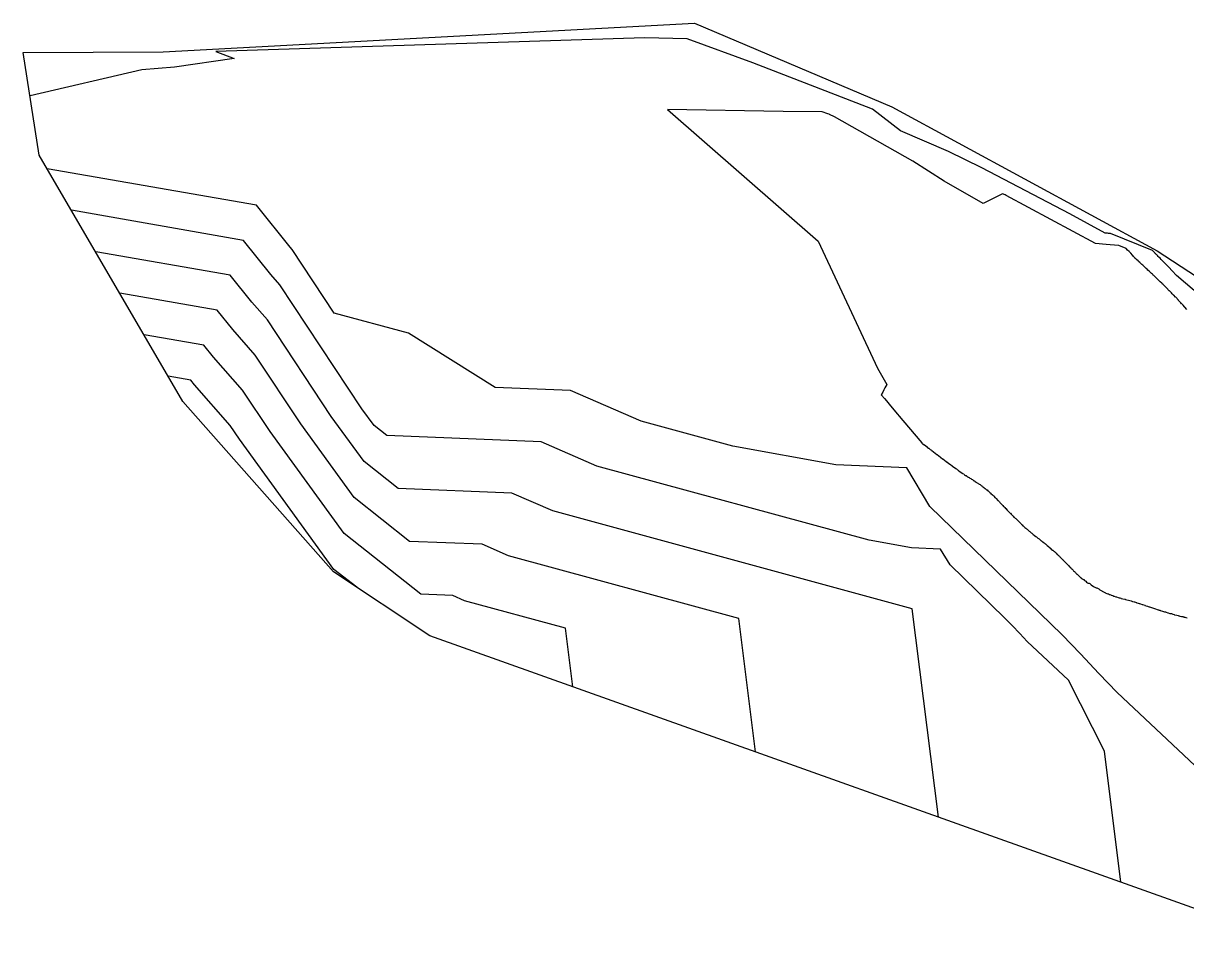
# Model space of a CAD drawing. Header units: metres. Extents: x 483462 to 484492, y 8428718 to 8429266.
# Drawn here: x 483461.8 to 483573, y 8429178.5 to 8429266.3 of the extents above; entities that cross this region are included whole.
import ezdxf

# ---------------------------------------------------------------- set-up
doc = ezdxf.new("R2010")
doc.units = ezdxf.units.M
for name, color, linetype in [('C-TINN-BNDY', 110, 'Continuous'), ('C-TOPO-MAJR', 9, 'Continuous'), ('C-TOPO-MINR', 8, 'Continuous')]:
    doc.layers.add(name, color=color, linetype=linetype)

msp = doc.modelspace()

# ---------------------------------------------------------------- linework, layer by layer
at = {"layer": 'C-TINN-BNDY', "color": 110, "linetype": 'Continuous', "lineweight": -3, "flags": 128}
msp.add_lwpolyline([(483582.71, 8429178.48), (483500.69, 8429207.72), (483491.47, 8429213.84), (483477.1, 8429230.13), (483463.37, 8429253.67), (483461.84, 8429263.47), (483475.22, 8429263.53), (483525.97, 8429266.27), (483544.82, 8429258.29), (483570.2, 8429244.51), (483595.87, 8429227.75)], dxfattribs=at)
at = {"layer": 'C-TOPO-MAJR', "color": 9, "linetype": 'Continuous', "lineweight": -3, "flags": 128}
for points, elevation in [([(483574.38, 8429240.15), (483572.04, 8429242.17), (483571.61, 8429242.62), (483571.29, 8429242.95), (483571.05, 8429243.2), (483570.85, 8429243.4), (483570.7, 8429243.56), (483570.57, 8429243.7), (483570.46, 8429243.81), (483570.36, 8429243.91), (483570.28, 8429243.99), (483570.21, 8429244.06), (483570.15, 8429244.13), (483570.1, 8429244.18), (483570.05, 8429244.23), (483570, 8429244.28), (483569.96, 8429244.32), (483569.93, 8429244.36), (483569.89, 8429244.39), (483569.86, 8429244.42), (483569.84, 8429244.45), (483569.81, 8429244.48), (483569.79, 8429244.5), (483569.77, 8429244.52), (483569.75, 8429244.55), (483565.72, 8429246.18), (483565.63, 8429246.19), (483565.53, 8429246.19), (483565.45, 8429246.2), (483565.37, 8429246.21), (483565.29, 8429246.22), (483565.22, 8429246.22), (483561.83, 8429248.05), (483553.45, 8429252.45), (483553.45, 8429252.45), (483550.24, 8429254), (483545.67, 8429255.98), (483543, 8429258.07), (483531.54, 8429262.49), (483525.28, 8429264.77), (483521.2, 8429264.88), (483480.24, 8429263.58), (483482, 8429262.91), (483476.3, 8429262.09), (483473.16, 8429261.81), (483462.49, 8429259.33)], 1210), ([(483573.78, 8429195.34), (483566.35, 8429202.29), (483564.61, 8429204.13), (483562.86, 8429205.99), (483561.12, 8429207.82), (483548.48, 8429220.09), (483546.26, 8429223.79), (483539.47, 8429224.08), (483529.63, 8429225.86), (483520.89, 8429228.24), (483514.14, 8429231.17), (483506.94, 8429231.46), (483498.66, 8429236.65), (483491.56, 8429238.57), (483487.55, 8429244.64), (483487.33, 8429244.88), (483484.12, 8429248.87), (483464.14, 8429252.36)], 1210), ([(483493.7, 8429212.36), (483491.53, 8429214.07), (483482.5, 8429226.51), (483481.62, 8429227.84), (483478.21, 8429231.72), (483477.86, 8429232.15), (483475.7, 8429232.53)], 1220)]:
    msp.add_lwpolyline(points, dxfattribs=dict(at, elevation=elevation))
at = {"layer": 'C-TOPO-MINR', "color": 8, "linetype": 'Continuous', "lineweight": -3, "flags": 128}
for points, elevation in [([(483573.01, 8429238.9), (483572.83, 8429239.12), (483572.79, 8429239.16), (483572.66, 8429239.32), (483572.63, 8429239.35), (483572.55, 8429239.44), (483572.52, 8429239.47), (483572.44, 8429239.56), (483572.41, 8429239.58), (483572.26, 8429239.75), (483572.24, 8429239.77), (483572.22, 8429239.79), (483571.96, 8429240.08), (483571.95, 8429240.09), (483571.77, 8429240.28), (483571.76, 8429240.28), (483571.66, 8429240.39), (483571.66, 8429240.39), (483571.63, 8429240.42), (483571.55, 8429240.5), (483571.55, 8429240.5), (483571.36, 8429240.69), (483571.35, 8429240.71), (483571.07, 8429240.99), (483571.04, 8429241.02), (483570.88, 8429241.18), (483570.79, 8429241.26), (483570.75, 8429241.3), (483570.67, 8429241.38), (483570.63, 8429241.43), (483570.48, 8429241.57), (483570.42, 8429241.63), (483570.2, 8429241.84), (483570.14, 8429241.9), (483570.01, 8429242.02), (483569.95, 8429242.08), (483569.88, 8429242.15), (483569.82, 8429242.2), (483569.77, 8429242.25), (483569.73, 8429242.29), (483569.65, 8429242.36), (483569.55, 8429242.45), (483569.47, 8429242.53), (483569.31, 8429242.68), (483569.22, 8429242.76), (483569.14, 8429242.84), (483569.05, 8429242.92), (483569.02, 8429242.95), (483568.99, 8429242.98), (483568.87, 8429243.09), (483568.81, 8429243.14), (483568.73, 8429243.23), (483568.6, 8429243.34), (483568.53, 8429243.41), (483568.42, 8429243.51), (483568.37, 8429243.55), (483568.26, 8429243.65), (483568.22, 8429243.69), (483568.19, 8429243.71), (483568.08, 8429243.8), (483568.07, 8429243.83), (483568.06, 8429243.84), (483568.05, 8429243.85), (483567.99, 8429243.91), (483567.98, 8429243.91), (483567.92, 8429243.97), (483567.87, 8429244.07), (483567.83, 8429244.12), (483567.66, 8429244.29), (483567.5, 8429244.45), (483567.36, 8429244.6), (483567.22, 8429244.74), (483566.53, 8429245.02), (483566.1, 8429245.06), (483565.7, 8429245.09), (483565.32, 8429245.13), (483564.96, 8429245.16), (483564.63, 8429245.19), (483564.31, 8429245.22), (483555.77, 8429249.82), (483555.67, 8429249.86), (483555.4, 8429249.97), (483553.56, 8429249.03), (483549.82, 8429251.17), (483546.85, 8429253.08), (483539.37, 8429257.33), (483538.87, 8429257.55), (483538.84, 8429257.57), (483538.73, 8429257.61), (483538.18, 8429257.81), (483534.45, 8429257.84), (483523.41, 8429258.04), (483537.81, 8429245.44), (483543.45, 8429233.3), (483544.35, 8429231.74), (483544.27, 8429231.59), (483544.18, 8429231.42), (483544.08, 8429231.22), (483543.97, 8429231), (483543.83, 8429230.75), (483543.91, 8429230.66), (483543.96, 8429230.6), (483544.01, 8429230.54), (483544.14, 8429230.39), (483544.32, 8429230.17), (483544.59, 8429229.85), (483545.03, 8429229.33), (483545.88, 8429228.31), (483547.69, 8429226.16), (483547.7, 8429226.16), (483547.7, 8429226.15), (483547.71, 8429226.15), (483547.71, 8429226.14), (483547.8, 8429226.08), (483547.81, 8429226.07), (483547.93, 8429225.98), (483547.95, 8429225.97), (483548.07, 8429225.87), (483548.08, 8429225.87), (483548.08, 8429225.87), (483548.21, 8429225.77), (483548.22, 8429225.76), (483548.35, 8429225.66), (483548.36, 8429225.65), (483548.5, 8429225.54), (483548.51, 8429225.54), (483548.51, 8429225.54), (483548.61, 8429225.46), (483548.66, 8429225.42), (483548.66, 8429225.42), (483548.82, 8429225.31), (483548.82, 8429225.3), (483548.82, 8429225.3), (483548.99, 8429225.18), (483548.99, 8429225.17), (483549.15, 8429225.05), (483549.16, 8429225.05), (483549.16, 8429225.04), (483549.32, 8429224.93), (483549.33, 8429224.91), (483549.49, 8429224.8), (483549.51, 8429224.78), (483549.53, 8429224.76), (483549.69, 8429224.65), (483549.71, 8429224.63), (483549.86, 8429224.52), (483549.88, 8429224.5), (483550.03, 8429224.39), (483550.05, 8429224.37), (483550.07, 8429224.36), (483550.22, 8429224.25), (483550.25, 8429224.23), (483550.38, 8429224.13), (483550.43, 8429224.09), (483550.46, 8429224.07), (483550.6, 8429223.97), (483550.63, 8429223.94), (483550.76, 8429223.85), (483550.79, 8429223.82), (483550.83, 8429223.8), (483550.95, 8429223.71), (483551, 8429223.67), (483551.12, 8429223.59), (483551.18, 8429223.54), (483551.25, 8429223.5), (483551.37, 8429223.41), (483551.44, 8429223.36), (483551.56, 8429223.28), (483551.6, 8429223.25), (483551.7, 8429223.19), (483551.75, 8429223.15), (483551.79, 8429223.12), (483551.88, 8429223.06), (483551.93, 8429223.03), (483552.01, 8429222.98), (483552.09, 8429222.93), (483552.14, 8429222.89), (483552.22, 8429222.85), (483552.26, 8429222.82), (483552.3, 8429222.79), (483552.37, 8429222.75), (483552.46, 8429222.69), (483552.53, 8429222.65), (483552.62, 8429222.59), (483552.68, 8429222.55), (483552.7, 8429222.54), (483552.73, 8429222.52), (483552.79, 8429222.48), (483552.89, 8429222.41), (483552.94, 8429222.38), (483553.04, 8429222.31), (483553.09, 8429222.28), (483553.14, 8429222.25), (483553.19, 8429222.21), (483553.26, 8429222.17), (483553.37, 8429222.09), (483553.42, 8429222.05), (483553.48, 8429222), (483553.53, 8429221.97), (483553.57, 8429221.94), (483553.61, 8429221.92), (483553.66, 8429221.88), (483553.74, 8429221.81), (483553.89, 8429221.69), (483553.93, 8429221.66), (483554.02, 8429221.59), (483554.06, 8429221.55), (483554.11, 8429221.51), (483554.17, 8429221.46), (483554.2, 8429221.43), (483554.28, 8429221.35), (483554.31, 8429221.33), (483554.46, 8429221.19), (483554.55, 8429221.11), (483554.57, 8429221.09), (483554.63, 8429221.03), (483554.66, 8429220.99), (483554.69, 8429220.95), (483554.71, 8429220.94), (483554.8, 8429220.85), (483554.81, 8429220.84), (483554.97, 8429220.67), (483554.98, 8429220.66), (483555.08, 8429220.56), (483555.12, 8429220.52), (483555.16, 8429220.48), (483555.16, 8429220.47), (483555.16, 8429220.47), (483555.26, 8429220.37), (483555.26, 8429220.37), (483555.43, 8429220.19), (483555.43, 8429220.18), (483555.52, 8429220.08), (483555.53, 8429220.08), (483555.58, 8429220.04), (483555.59, 8429220.03), (483555.63, 8429219.99), (483555.71, 8429219.9), (483555.72, 8429219.88), (483555.86, 8429219.73), (483555.88, 8429219.71), (483555.97, 8429219.61), (483555.99, 8429219.59), (483556.01, 8429219.57), (483556.09, 8429219.51), (483556.15, 8429219.45), (483556.18, 8429219.43), (483556.25, 8429219.35), (483556.28, 8429219.32), (483556.39, 8429219.19), (483556.42, 8429219.16), (483556.5, 8429219.07), (483556.54, 8429219.04), (483556.62, 8429218.97), (483556.68, 8429218.93), (483556.75, 8429218.87), (483556.82, 8429218.8), (483556.86, 8429218.76), (483556.94, 8429218.67), (483556.99, 8429218.63), (483557.07, 8429218.54), (483557.12, 8429218.49), (483557.19, 8429218.42), (483557.24, 8429218.37), (483557.29, 8429218.32), (483557.36, 8429218.25), (483557.42, 8429218.2), (483557.48, 8429218.15), (483557.55, 8429218.09), (483557.64, 8429218.01), (483557.71, 8429217.96), (483557.78, 8429217.9), (483557.84, 8429217.85), (483557.9, 8429217.8), (483557.97, 8429217.73), (483558.03, 8429217.68), (483558.09, 8429217.63), (483558.15, 8429217.58), (483558.22, 8429217.52), (483558.29, 8429217.47), (483558.34, 8429217.42), (483558.43, 8429217.35), (483558.48, 8429217.32), (483558.61, 8429217.2), (483558.65, 8429217.17), (483558.75, 8429217.1), (483558.79, 8429217.06), (483558.85, 8429217.01), (483558.9, 8429216.98), (483558.97, 8429216.93), (483559.01, 8429216.89), (483559.08, 8429216.84), (483559.15, 8429216.79), (483559.18, 8429216.76), (483559.26, 8429216.7), (483559.3, 8429216.67), (483559.38, 8429216.6), (483559.48, 8429216.52), (483559.51, 8429216.5), (483559.65, 8429216.38), (483559.67, 8429216.37), (483559.68, 8429216.35), (483559.8, 8429216.26), (483559.82, 8429216.24), (483559.92, 8429216.15), (483559.94, 8429216.13), (483560.05, 8429216.03), (483560.06, 8429216.02), (483560.2, 8429215.91), (483560.21, 8429215.9), (483560.21, 8429215.9), (483560.36, 8429215.77), (483560.37, 8429215.77), (483560.53, 8429215.62), (483560.53, 8429215.61), (483560.64, 8429215.51), (483560.64, 8429215.51), (483560.66, 8429215.49), (483560.72, 8429215.44), (483560.72, 8429215.44), (483560.79, 8429215.38), (483560.84, 8429215.33), (483560.84, 8429215.33), (483560.89, 8429215.28), (483560.89, 8429215.28), (483561.02, 8429215.15), (483561.02, 8429215.15), (483561.03, 8429215.14), (483561.14, 8429215.02), (483561.15, 8429215.02), (483561.18, 8429214.98), (483561.19, 8429214.98), (483561.22, 8429214.94), (483561.23, 8429214.93), (483561.27, 8429214.89), (483561.32, 8429214.84), (483561.33, 8429214.83), (483561.37, 8429214.79), (483561.38, 8429214.78), (483561.42, 8429214.74), (483561.44, 8429214.73), (483561.52, 8429214.63), (483561.53, 8429214.62), (483561.64, 8429214.51), (483561.65, 8429214.5), (483561.68, 8429214.47), (483561.75, 8429214.4), (483561.82, 8429214.33), (483561.85, 8429214.3), (483561.93, 8429214.22), (483561.94, 8429214.21), (483561.95, 8429214.19), (483562.03, 8429214.11), (483562.06, 8429214.09), (483562.15, 8429213.99), (483562.2, 8429213.94), (483562.28, 8429213.87), (483562.31, 8429213.84), (483562.37, 8429213.78), (483562.38, 8429213.77), (483562.42, 8429213.72), (483562.43, 8429213.71), (483562.45, 8429213.69), (483562.47, 8429213.67), (483562.49, 8429213.65), (483562.51, 8429213.62), (483562.56, 8429213.58), (483562.6, 8429213.54), (483562.69, 8429213.46), (483562.77, 8429213.38), (483562.86, 8429213.31), (483562.91, 8429213.26), (483562.94, 8429213.23), (483562.97, 8429213.2), (483563.01, 8429213.17), (483563.05, 8429213.16), (483563.08, 8429213.15), (483563.14, 8429213.1), (483563.18, 8429213.09), (483563.24, 8429213.02), (483563.36, 8429212.93), (483563.45, 8429212.85), (483563.52, 8429212.79), (483563.59, 8429212.77), (483563.64, 8429212.76), (483563.68, 8429212.74), (483563.75, 8429212.72), (483563.82, 8429212.66), (483563.89, 8429212.61), (483564.02, 8429212.51), (483564.08, 8429212.46), (483564.17, 8429212.39), (483564.23, 8429212.37), (483564.3, 8429212.35), (483564.37, 8429212.32), (483564.43, 8429212.31), (483564.48, 8429212.29), (483564.55, 8429212.24), (483564.6, 8429212.21), (483564.72, 8429212.13), (483564.77, 8429212.09), (483564.89, 8429212.01), (483564.94, 8429211.99), (483565.07, 8429211.91), (483565.12, 8429211.89), (483565.25, 8429211.83), (483565.29, 8429211.81), (483565.38, 8429211.77), (483565.48, 8429211.73), (483565.53, 8429211.72), (483565.63, 8429211.68), (483565.67, 8429211.67), (483565.76, 8429211.64), (483565.79, 8429211.62), (483565.91, 8429211.57), (483565.94, 8429211.56), (483566.06, 8429211.52), (483566.08, 8429211.51), (483566.25, 8429211.46), (483566.28, 8429211.45), (483566.31, 8429211.44), (483566.45, 8429211.4), (483566.57, 8429211.36), (483566.61, 8429211.35), (483566.73, 8429211.31), (483566.75, 8429211.3), (483566.9, 8429211.26), (483566.92, 8429211.26), (483567.11, 8429211.21), (483567.13, 8429211.21), (483567.15, 8429211.2), (483567.28, 8429211.17), (483567.3, 8429211.17), (483567.44, 8429211.13), (483567.46, 8429211.12), (483567.57, 8429211.1), (483567.69, 8429211.06), (483567.71, 8429211.05), (483567.84, 8429211.01), (483567.85, 8429211), (483568, 8429210.96), (483568.01, 8429210.96), (483568.21, 8429210.9), (483568.22, 8429210.89), (483568.36, 8429210.85), (483568.37, 8429210.85), (483568.48, 8429210.81), (483568.49, 8429210.81), (483568.61, 8429210.77), (483568.76, 8429210.72), (483568.77, 8429210.72), (483568.78, 8429210.71), (483569.01, 8429210.64), (483569.01, 8429210.63), (483569.15, 8429210.59), (483569.25, 8429210.56), (483569.25, 8429210.56), (483569.34, 8429210.53), (483569.41, 8429210.5), (483569.45, 8429210.49), (483569.45, 8429210.49), (483569.65, 8429210.42), (483569.65, 8429210.42), (483569.84, 8429210.36), (483570.02, 8429210.3), (483570.02, 8429210.3), (483570.19, 8429210.24), (483570.2, 8429210.24), (483570.29, 8429210.21), (483570.3, 8429210.21), (483570.39, 8429210.18), (483570.48, 8429210.16), (483570.49, 8429210.15), (483570.69, 8429210.09), (483570.7, 8429210.08), (483570.88, 8429210.02), (483570.9, 8429210.02), (483570.97, 8429210), (483571.04, 8429209.99), (483571.06, 8429209.98), (483571.22, 8429209.93), (483571.24, 8429209.93), (483571.39, 8429209.87), (483571.41, 8429209.87), (483571.47, 8429209.86), (483571.53, 8429209.85), (483571.56, 8429209.84), (483571.67, 8429209.8), (483571.82, 8429209.75), (483571.85, 8429209.74), (483571.88, 8429209.73), (483572.06, 8429209.69), (483572.08, 8429209.68), (483572.21, 8429209.65), (483572.27, 8429209.63), (483572.29, 8429209.63), (483572.35, 8429209.61), (483572.39, 8429209.6), (483572.51, 8429209.58), (483572.63, 8429209.56), (483572.66, 8429209.55), (483572.72, 8429209.53), (483572.78, 8429209.5), (483572.82, 8429209.5), (483572.92, 8429209.46), (483573.04, 8429209.43)], 1208), ([(483566.73, 8429184.18), (483565.16, 8429196.7), (483561.7, 8429203.49), (483557.76, 8429207.18), (483557.05, 8429207.93), (483556.33, 8429208.7), (483555.61, 8429209.45), (483550.41, 8429214.5), (483549.5, 8429216.02), (483546.71, 8429216.14), (483542.66, 8429216.87), (483516.66, 8429223.95), (483511.33, 8429226.27), (483496.58, 8429226.86), (483495.37, 8429227.83), (483494.2, 8429229.43), (483486.36, 8429241.28), (483485.51, 8429242.25), (483482.87, 8429245.52), (483466.45, 8429248.4)], 1212), ([(483549.28, 8429190.4), (483546.77, 8429210.31), (483512.44, 8429219.66), (483508.51, 8429221.37), (483497.67, 8429221.8), (483494.41, 8429224.39), (483491.27, 8429228.7), (483485.17, 8429237.92), (483483.68, 8429239.62), (483481.62, 8429242.18), (483468.76, 8429244.43)], 1214), ([(483531.82, 8429196.62), (483530.21, 8429209.38), (483508.22, 8429215.37), (483505.7, 8429216.47), (483498.75, 8429216.74), (483493.45, 8429220.95), (483488.35, 8429227.97), (483483.99, 8429234.56), (483481.86, 8429236.99), (483480.36, 8429238.84), (483471.07, 8429240.46)], 1216), ([(483514.36, 8429202.85), (483513.66, 8429208.45), (483503.99, 8429211.08), (483502.89, 8429211.56), (483499.84, 8429211.69), (483492.49, 8429217.51), (483485.42, 8429227.24), (483482.8, 8429231.2), (483480.03, 8429234.36), (483479.11, 8429235.5), (483473.39, 8429236.5)], 1218)]:
    msp.add_lwpolyline(points, dxfattribs=dict(at, elevation=elevation))

doc.saveas('drawing.dxf')
